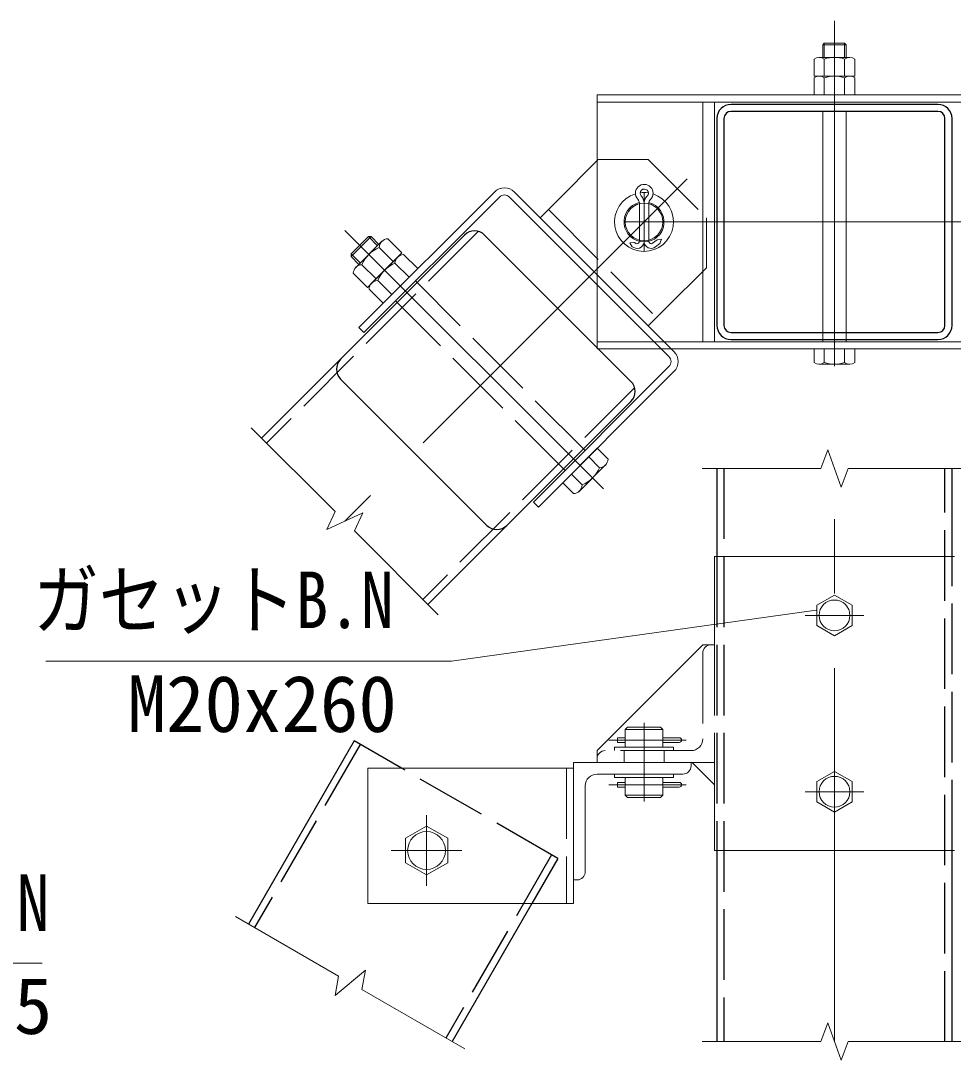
# Model space of a CAD drawing. Units: millimetres, scale not verified. Extents: x -16800 to 16800, y -11880 to 11880.
# Drawn here: x 9535 to 12708, y -2633 to 904 of the extents above; entities that cross this region are included whole.
import ezdxf
from ezdxf.enums import TextEntityAlignment as Align

# ---------------------------------------------------------------- set-up
doc = ezdxf.new("R2010")
doc.units = ezdxf.units.MM
doc.header["$LTSCALE"] = 40
doc.linetypes.add('DASHED', pattern=[7.5, 6, -1.5])
doc.linetypes.add('USER1', pattern=[50.8, 31.75, -6.35, 6.35, -6.35])
for name, color, linetype, lineweight in [('0-3_D-STR-DIM', 7, 'Continuous', 13), ('0-6_D-STR-TXT', 7, 'Continuous', 13), ('0-8_D-STR1', 1, 'Continuous', 25), ('0-9_D-BMK', 2, 'USER1', 13), ('0-A_D-STR3', 3, 'Continuous', 13)]:
    doc.layers.add(name, color=color, linetype=linetype, lineweight=lineweight)
doc.styles.add('ＭＳ ゴシック', font='')
doc.styles.get('ＭＳ ゴシック').set_extended_font_data('MS Gothic')

msp = doc.modelspace()

# ---------------------------------------------------------------- linework, layer by layer
at = {"layer": '0-3_D-STR-DIM'}
for p, q in [((10319.47, -480.71), (10605.02, -766.26)), ((12280.82, -555.98), (12257.73, -619.41)), ((12326.99, -682.84), (12280.82, -555.98)), ((11853.9, -619.41), (12257.73, -619.41)), ((12350.08, -619.41), (12326.99, -682.84)), ((12350.08, -619.41), (12753.9, -619.41)), ((10576.49, -827.43), (10605.02, -766.26)), ((10698.85, -770.38), (10576.49, -827.43)), ((10670.32, -831.56), (10698.85, -770.38)), ((10670.32, -831.56), (10955.87, -1117.11)), ((10616.11, -2346.33), (10266.38, -2144.41)), ((10604.39, -2412.8), (10707.8, -2326.03)), ((10707.8, -2326.03), (10696.08, -2392.5)), ((10616.11, -2346.33), (10604.39, -2412.8)), ((11045.81, -2594.41), (10696.08, -2392.5)), ((12280.82, -2505.98), (12257.73, -2569.41)), ((12326.99, -2632.84), (12280.82, -2505.98)), ((11853.9, -2569.41), (12257.73, -2569.41)), ((12350.08, -2569.41), (12326.99, -2632.84)), ((12350.08, -2569.41), (12753.9, -2569.41))]:
    msp.add_line(p, q, dxfattribs=at)
at = {"layer": '0-6_D-STR-TXT'}
for points in [[(9620.31, -1275.12), (11000.66, -1275.12), (12241.99, -1101.43)], [(9608.52, -2302.54), (7542.89, -2302.54), (7278.03, -1483.72)]]:
    msp.add_lwpolyline(points, dxfattribs=at)
at = {"layer": '0-8_D-STR1'}
for p, q in [((12655.9, 619.33), (11951.9, 619.33)), ((11903.9, 571.33), (11903.9, -132.67)), ((11927.9, 571.33), (11927.9, -132.67)), ((12655.9, 595.33), (11951.9, 595.33)), ((12679.9, -132.67), (12679.9, 571.33)), ((12703.9, -132.67), (12703.9, 571.33)), ((10623.39, -247.5), (11045.53, 174.64)), ((11113.41, 174.64), (11611.21, -323.17)), ((11951.9, -156.67), (12655.9, -156.67)), ((11951.9, -180.67), (12655.9, -180.67)), ((10623.39, -247.5), (10354.83, -516.07)), ((11121.19, -813.19), (10623.39, -315.39)), ((11611.21, -391.05), (11189.07, -813.19)), ((11903.9, -619.41), (11903.9, -919.41)), ((12703.9, -919.41), (12703.9, -619.41)), ((11189.07, -813.19), (10920.51, -1081.75)), ((10669.49, -1546.21), (10309.69, -2169.41)), ((10830.93, -1639.41), (10669.49, -1546.21)), ((11903.9, -1919.41), (11903.9, -2569.41)), ((12703.9, -2569.41), (12703.9, -1919.41)), ((11273.86, -2099.41), (11002.51, -2569.41))]:
    msp.add_line(p, q, dxfattribs=at)
at = {"layer": '0-8_D-STR1', "linetype": 'DASHED'}
for p, q in [((11091.89, 187.06), (10371.8, -533.04)), ((11623.64, -344.68), (10903.54, -1064.78)), ((11927.9, -619.41), (11927.9, -2569.41)), ((12679.9, -2569.41), (12679.9, -619.41)), ((11903.9, -919.41), (11903.9, -1919.41)), ((12703.9, -1919.41), (12703.9, -919.41)), ((10690.28, -1558.21), (10330.47, -2181.41)), ((11362.31, -1946.21), (10830.93, -1639.41)), ((11341.53, -1934.21), (10981.72, -2557.41)), ((11362.31, -1946.21), (11273.86, -2099.41))]:
    msp.add_line(p, q, dxfattribs=at)
at = {"layer": '0-8_D-STR1'}
for centre, radius, start, end in [((11951.9, 571.33), 48, 90, 180), ((12655.9, 571.33), 48, 0, 90), ((11951.9, 571.33), 24, 90, 180), ((12655.9, 571.33), 24, 0, 90), ((11079.47, 140.7), 48, 45, 135), ((11951.9, -132.67), 48, 180, 270), ((11951.9, -132.67), 24, 180, 270), ((12655.9, -132.67), 24, 270, 0), ((12655.9, -132.67), 48, 270, 0), ((10657.33, -281.45), 48, 135, 225), ((11577.27, -357.11), 48, 315, 45), ((11155.13, -779.25), 48, 225, 315)]:
    msp.add_arc(centre, radius, start, end, dxfattribs=at)
at = {"layer": '0-9_D-BMK'}
for p, q in [((12303.9, -271.57), (12303.9, 903.76)), ((11802.5, 365.93), (10637.67, -798.91)), ((11655.9, 317.48), (11655.9, 121.18)), ((11655.9, 317.3), (11655.9, 121.35)), ((11855.9, 219.33), (11591.23, 219.33)), ((11818.41, 219.33), (12789.4, 219.33)), ((11517.65, -688.94), (10638.01, 190.7)), ((12303.9, -2569.41), (12303.9, -619.41)), ((12203.9, -1119.41), (12403.9, -1119.41)), ((11655.9, -1484.44), (11655.9, -1752.95)), ((11799.73, -1543.41), (11536.38, -1543.41)), ((11655.9, -1540.09), (11655.9, -1659.57)), ((11799.73, -1695.41), (11536.38, -1695.41)), ((12203.9, -1719.41), (12403.9, -1719.41)), ((10915.9, -1799.41), (10915.9, -2039.41)), ((11035.9, -1919.41), (10795.9, -1919.41))]:
    msp.add_line(p, q, dxfattribs=at)
at = {"layer": '0-A_D-STR3'}
for p, q in [((12263.9, 821.91), (12269.31, 827.33)), ((12263.9, 779.33), (12263.9, 821.91)), ((12263.9, 821.91), (12343.9, 821.91)), ((12269.31, 827.33), (12338.49, 827.33)), ((12269.31, 779.33), (12269.31, 827.33)), ((12338.49, 779.33), (12338.49, 827.33)), ((12343.9, 821.91), (12338.49, 827.33)), ((12343.9, 779.33), (12343.9, 821.91)), ((12250.98, 779.33), (12355.82, 779.33)), ((12234.7, 715.33), (12234.7, 773.73)), ((12269.3, 715.33), (12269.3, 773.73)), ((12338.5, 715.33), (12338.5, 773.73)), ((12373.1, 773.73), (12373.1, 715.33)), ((12234.7, 715.33), (12373.1, 715.33)), ((12234.7, 651.33), (12234.7, 709.73)), ((12250.98, 715.33), (12355.82, 715.33)), ((12269.3, 651.33), (12269.3, 709.73)), ((12338.5, 651.33), (12338.5, 709.73)), ((12373.1, 709.73), (12373.1, 651.33)), ((11495.9, 651.33), (13111.9, 651.33)), ((11495.9, 651.33), (11495.9, -212.67)), ((12234.7, 651.33), (12373.1, 651.33)), ((11495.9, 627.33), (13111.9, 627.33)), ((11855.9, 627.33), (11855.9, -188.67)), ((11895.9, 627.33), (11895.9, -188.67)), ((12263.9, -188.67), (12263.9, 595.33)), ((12343.9, -188.67), (12343.9, 595.33)), ((11146.79, 321.15), (10685.75, -139.88)), ((11214.67, 321.15), (11757.73, -221.91)), ((11163.76, 304.18), (10702.72, -156.85)), ((11197.7, 304.18), (11740.76, -238.88)), ((11358.92, 290.04), (11302.35, 233.47)), ((10717.93, 169.48), (10659.23, 110.78)), ((10727.12, 169.48), (10659.23, 101.6)), ((10764.08, 153.41), (10673.07, 62.39)), ((10749.04, 138.37), (10717.93, 169.48)), ((10727.12, 169.48), (10717.93, 169.48)), ((10753.63, 142.96), (10727.12, 169.48)), ((10832.26, 114.11), (10784.18, 162.19)), ((11622.92, 148.95), (11628.46, 146.11)), ((11700.11, 158.98), (11684.86, 146.95)), ((11710.02, 146.42), (11694.77, 134.39)), ((10690.35, 79.67), (10659.23, 110.78)), ((10659.23, 110.78), (10659.23, 101.6)), ((10832.26, 114.11), (10714.6, -3.55)), ((10802.85, 84.69), (10754.77, 132.78)), ((10886.01, 60.37), (10837.92, 108.45)), ((11615.63, 134.7), (11621.17, 131.87)), ((10685.75, 75.08), (10659.23, 101.6)), ((10744.02, 25.86), (10695.93, 73.94)), ((10817.82, 99.67), (10726.81, 8.65)), ((10856.59, 30.95), (10808.51, 79.04)), ((10666.52, 44.53), (10714.6, -3.55)), ((10886.01, 60.37), (10768.34, -57.29)), ((10797.76, -27.88), (10749.67, 20.2)), ((10720.26, -9.21), (10768.34, -57.29)), ((11726.61, -77.66), (11670.05, -134.23)), ((10685.75, -139.88), (10702.72, -156.85)), ((11495.9, -188.67), (13111.9, -188.67)), ((11495.9, -212.67), (13111.9, -212.67)), ((12234.7, -212.67), (12373.1, -212.67)), ((12234.7, -259.07), (12234.7, -212.67)), ((12269.3, -259.07), (12269.3, -212.67)), ((12338.5, -259.07), (12338.5, -212.67)), ((12373.1, -259.07), (12373.1, -212.67)), ((11740.76, -272.82), (11279.72, -733.85)), ((12250.98, -264.67), (12355.82, -264.67)), ((11757.73, -289.79), (11296.69, -750.82)), ((11496.95, -550.57), (11379.28, -668.23)), ((11533.71, -587.34), (11496.95, -550.57)), ((11504.3, -616.76), (11467.53, -579.99)), ((11524.93, -607.44), (11433.92, -698.45)), ((11416.05, -705), (11379.28, -668.23)), ((11445.47, -675.59), (11408.7, -638.82)), ((11279.72, -733.85), (11296.69, -750.82)), ((11895.9, -1219.41), (11895.9, -919.41)), ((11895.9, -919.41), (12711.9, -919.41)), ((11495.9, -1579.41), (11855.9, -1219.41)), ((11895.9, -1219.41), (11855.9, -1219.41)), ((11883.9, -1219.41), (11895.9, -1219.41)), ((11599.9, -1499.41), (11591.9, -1507.41)), ((11719.9, -1507.41), (11711.9, -1499.41)), ((11591.9, -1535.41), (11565.81, -1535.41)), ((11565.81, -1551.41), (11565.81, -1535.41)), ((11591.9, -1551.41), (11565.81, -1551.41)), ((11495.9, -1579.41), (11495.9, -1619.41)), ((11555.9, -1579.41), (11555.9, -1567.41)), ((11587.9, -1579.41), (11587.9, -1619.41)), ((11723.9, -1579.41), (11723.9, -1619.41)), ((11755.9, -1579.41), (11755.9, -1567.41)), ((11495.9, -1619.41), (11495.9, -1607.41)), ((11775.9, -1619.41), (11495.9, -1619.41)), ((11895.9, -1695.94), (11819.38, -1619.41)), ((11415.9, -1639.41), (10715.9, -1639.41)), ((10715.9, -1639.41), (10715.9, -2099.41)), ((11415.9, -1639.41), (11415.9, -2099.41)), ((11495.9, -1659.41), (11787.9, -1659.41)), ((11555.9, -1659.41), (11555.9, -1671.41)), ((11755.9, -1659.41), (11755.9, -1671.41)), ((11555.9, -1671.41), (11755.9, -1671.41)), ((11565.81, -1687.41), (11565.81, -1703.41)), ((11591.9, -1687.41), (11565.81, -1687.41)), ((11591.9, -1731.41), (11591.9, -1671.41)), ((11719.9, -1731.41), (11719.9, -1671.41)), ((11775.83, -1687.41), (11719.9, -1687.41)), ((11455.9, -1991.41), (11455.9, -1699.41)), ((11591.9, -1703.41), (11565.81, -1703.41)), ((11719.9, -1731.41), (11591.9, -1731.41)), ((11711.9, -1739.41), (11719.9, -1731.41)), ((11775.83, -1703.41), (11719.9, -1703.41)), ((11895.9, -1739.41), (11895.9, -1919.41)), ((11895.9, -1919.41), (12711.9, -1919.41)), ((11415.9, -2099.41), (10715.9, -2099.41))]:
    msp.add_line(p, q, dxfattribs=at)
at = {"layer": '0-A_D-STR3', "linetype": 'DASHED'}
for p, q in [((11500.34, 431.46), (11358.92, 290.04)), ((11670.05, 431.46), (11500.34, 431.46)), ((11639.9, 283.33), (11639.9, 153.24)), ((11330.63, 261.75), (11684.19, -91.8)), ((11671.9, 281.82), (11671.9, 153.24)), ((11868.03, 63.76), (11726.61, -77.66)), ((11455.08, -558.49), (10878.09, 18.51)), ((11387.2, -626.37), (10810.2, -49.37)), ((11895.9, -1219.41), (11895.9, -1739.41)), ((11855.9, -1247.41), (11855.9, -1539.41)), ((11591.9, -1567.41), (11591.9, -1507.41)), ((11719.9, -1507.41), (11591.9, -1507.41)), ((11711.9, -1499.41), (11599.9, -1499.41)), ((11719.9, -1567.41), (11719.9, -1507.41)), ((11775.83, -1535.41), (11719.9, -1535.41)), ((11775.83, -1551.41), (11719.9, -1551.41)), ((11815.9, -1579.41), (11523.9, -1579.41)), ((11555.9, -1567.41), (11755.9, -1567.41)), ((11775.9, -1619.41), (11895.9, -1619.41)), ((11391.9, -1639.41), (11391.9, -2099.41))]:
    msp.add_line(p, q, dxfattribs=at)
msp.add_lwpolyline([(11670.05, 431.46), (11868.03, 233.47), (11868.03, 63.76)], dxfattribs=at)
at = {"layer": '0-A_D-STR3'}
for points in [[(11622.92, 148.95), (11607.17, 148.02), (11615.63, 134.7)], [(11710.02, 146.42), (11715.74, 161.12), (11700.11, 158.98)], [(11427.9, -2019.41), (11415.9, -2019.41), (11415.9, -1619.41), (11815.9, -1619.41), (11815.9, -1631.41)], [(11711.9, -1739.41), (11599.9, -1739.41), (11591.9, -1731.41)]]:
    msp.add_lwpolyline(points, dxfattribs=at)
for points in [[(12243.97, -1084.81), (12303.9, -1050.21), (12363.83, -1084.81), (12363.83, -1154.01), (12303.9, -1188.61), (12243.97, -1154.01)], [(12243.97, -1684.81), (12303.9, -1650.21), (12363.83, -1684.81), (12363.83, -1754.01), (12303.9, -1788.61), (12243.97, -1754.01)], [(10987.96, -1961.01), (10915.9, -2002.61), (10843.85, -1961.01), (10843.85, -1877.81), (10915.9, -1836.21), (10987.96, -1877.81)]]:
    msp.add_lwpolyline(points, close=True, dxfattribs=at)
for centre, radius in [((11655.9, 219.33), 64), ((12303.9, -1119.41), 52.42), ((12303.9, -1719.41), 52.42), ((10915.9, -1919.41), 64.36)]:
    msp.add_circle(centre, radius, dxfattribs=at)
for centre, radius, start, end in [((12252, 749.9), 29.45, 54.01973, 125.98027), ((12303.9, 669.64), 109.69, 71.61284, 108.38716), ((12355.8, 749.8), 29.52, 54.12648, 125.87352), ((12252, 685.9), 29.45, 54.01973, 125.98027), ((12303.9, 605.64), 109.69, 71.61284, 108.38716), ((12355.8, 685.8), 29.52, 54.12648, 125.87352), ((11180.73, 287.21), 48, 45, 135), ((11656.63, 317.26), 30, 314.87187, 222.73702), ((11656.63, 317.26), 14, 314.87187, 222.73702), ((11655.9, 219.33), 100, 81.55313, 97.59994), ((11180.73, 287.21), 24, 45, 135), ((11655.9, 219.33), 100, 106.9711, 72.18197), ((11655.9, 219.33), 68, 103.70163, 76.12067), ((11619.9, 283.33), 20, 0, 42.73702), ((11619.9, 283.33), 36, 0, 42.73702), ((11691.9, 281.82), 20, 134.87187, 180), ((10785.76, 131.2), 31.03, 92.91412, 177.08588), ((11632.1, 153.24), 24, 242.89351, 7.37467), ((11632.1, 153.24), 8, 242.89351, 12.79103), ((11679.9, 153.24), 24, 180, 308.26427), ((11679.9, 153.24), 8, 180, 308.26427), ((10799, 29.71), 112.16, 113.22895, 156.77105), ((10839.5, 77.46), 31.03, 92.91412, 177.08588), ((10696.97, 43.5), 30.46, 91.94085, 178.05915), ((10852.74, -24.03), 112.16, 113.22895, 156.77105), ((10750.71, -10.24), 30.46, 91.94085, 178.05915), ((11723.79, -255.85), 24, 315, 45), ((11723.79, -255.85), 48, 315, 45), ((12252, -235.25), 29.45, 234.01973, 305.98027), ((12303.9, -154.98), 109.69, 251.61284, 288.38716), ((12355.8, -235.15), 29.52, 234.12648, 305.87352), ((11502.72, -585.76), 31.03, 272.91412, 357.08588), ((11401.23, -572.52), 112.16, 293.22895, 336.77105), ((11415.02, -674.56), 30.46, 271.94085, 358.05915), ((11883.9, -1247.41), 28, 90, 180), ((11775.83, -1543.41), 8, 270, 90), ((11815.9, -1539.41), 40, 270, 0), ((11523.9, -1607.41), 28, 90, 180), ((11495.9, -1699.41), 40, 90, 180), ((11787.9, -1631.41), 28, 270, 0), ((11775.83, -1695.41), 8, 270, 90), ((11427.9, -1991.41), 28, 270, 0)]:
    msp.add_arc(centre, radius, start, end, dxfattribs=at)
at = {"layer": '0-A_D-STR3', "linetype": 'DASHED'}
msp.add_arc((11691.9, 281.82), 36, 134.87187, 180, dxfattribs=at)

# ---------------------------------------------------------------- texts
at = {"layer": '0-6_D-STR-TXT', "style": 'ＭＳ ゴシック', "width": 0.85}
for s, p in [('ガセットB.N', (9577.72, -1220.21)), ('エンドサポートB.N', (7737.45, -2250.68))]:
    msp.add_text(s, height=192.4, dxfattribs=at).set_placement(p, align=Align.BOTTOM_LEFT)
at = {"layer": '0-6_D-STR-TXT', "style": 'ＭＳ ゴシック'}
for s, p in [('M20x260', (9898.55, -1573.76)), ('M24x265', (8726.5, -2601.18))]:
    msp.add_text(s, height=192.4, dxfattribs=at).set_placement(p, align=Align.BOTTOM_LEFT)

doc.saveas('drawing.dxf')
